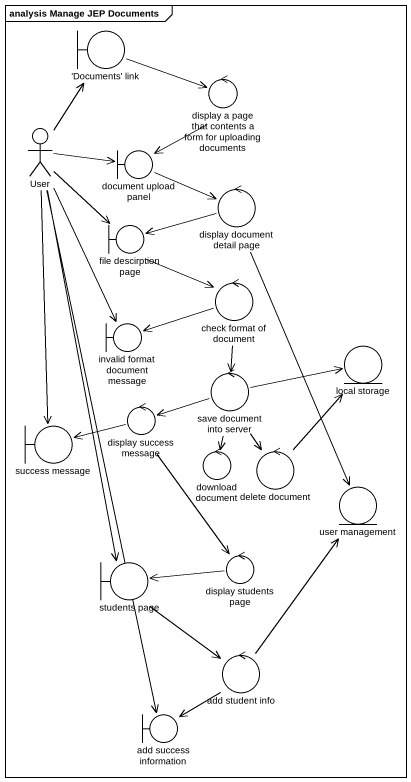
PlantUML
@startuml
mainframe analysis Manage JEP Documents
boundary "'Documents' link" as Documents_link
control "display a page that contents a form for uploading documents" as display_a_page_that
actor User
boundary "document upload panel" as document_upload_panel
control "display document detail page" as display_document_detail_page
boundary "file descirption page" as file_descirption_page
control "check format of document" as check_format_of_document
boundary "invalid format document message" as invalid_format_document
entity "local storage" as local_storage
control "display success message" as display_success_message
control "save document into server" as save_document_into_server
boundary "success message" as success_message
control "download document" as download_document
control "delete document" as delete_document
entity "user management" as user_management
boundary "students page" as students_page
control "display students page" as display_students_page
control "add student info" as add_student_info
boundary "add success information" as add_success_information
Documents_link -right-> display_a_page_that
display_a_page_that --> document_upload_panel
User -up-> Documents_link
User -right-> document_upload_panel
User --> file_descirption_page
User --> invalid_format_document
User --> success_message
User --> students_page
User --> add_success_information
document_upload_panel -right-> display_document_detail_page
display_document_detail_page -left-> file_descirption_page
display_document_detail_page --> user_management
file_descirption_page --> check_format_of_document
check_format_of_document -left-> invalid_format_document
check_format_of_document --> save_document_into_server
display_success_message -left-> success_message
display_success_message --> display_students_page
save_document_into_server -right-> local_storage
save_document_into_server -left-> display_success_message
save_document_into_server --> download_document
save_document_into_server --> delete_document
delete_document -up-> local_storage
students_page --> add_student_info
display_students_page -left-> students_page
add_student_info -up-> user_management
add_student_info --> add_success_information
@enduml
